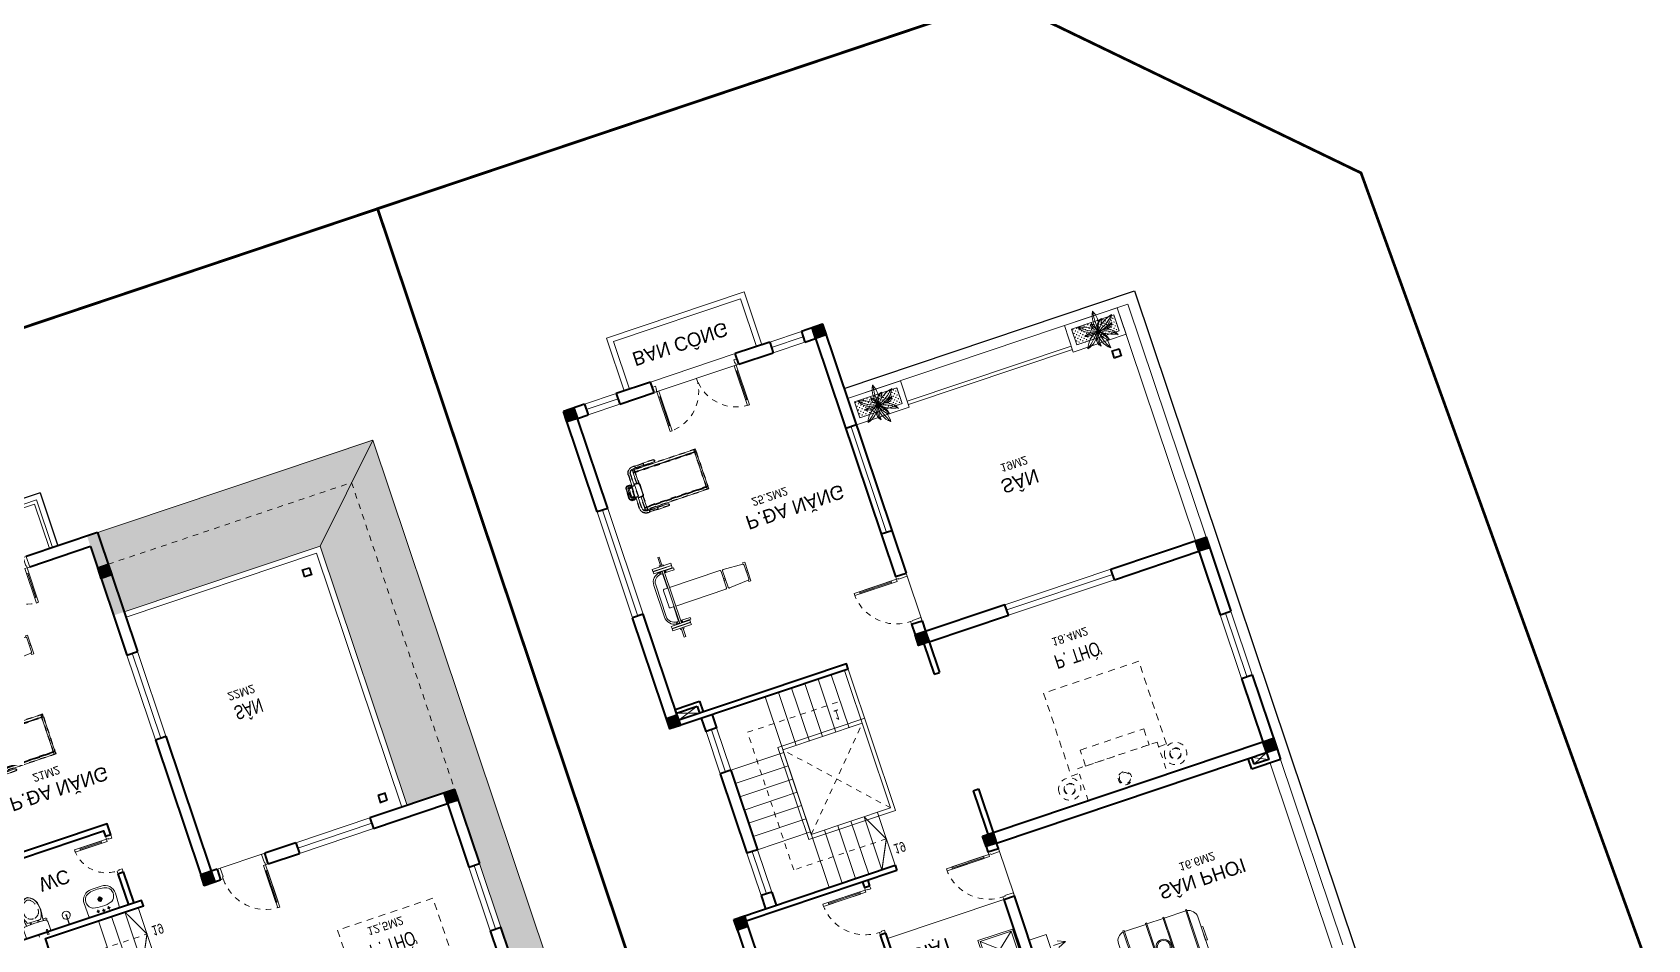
# Model space of a CAD drawing. Header units: metres. Extents: x 568332 to 569219, y 2065964 to 2066430.
# Drawn here: x 568651.8 to 568680.75, y 2066177.34 to 2066193.59 of the extents above; entities that cross this region are included whole.
import ezdxf

# ---------------------------------------------------------------- set-up
doc = ezdxf.new("R2010")
doc.units = ezdxf.units.M
for name, pattern in [('ACAD_ISO07W100', [3, 0, -3]), ('CENTER', [2, 1.25, -0.25, 0.25, -0.25]), ('DASHED', [0.75, 0.5, -0.25]), ('HIDDEN', [0.375, 0.25, -0.125]), ('HIDDEN2', [0.1875, 0.125, -0.0625]), ('xref-thap C (mb tang 32-2)$0$HIDDEN', [0.375, 0.25, -0.125]), ('Xref-VCMT-BT3 - tuong bao$0$HIDDEN', [0.375, 0.25, -0.125])]:
    doc.linetypes.add(name, pattern=pattern)
doc.layers.get('0').update_dxf_attribs({"linetype": 'CONTINUOUS'})
for name, color, linetype, lineweight in [('-CONCRETE', 1, 'CONTINUOUS', 35), ('-DOOR', 137, 'CONTINUOUS', 9), ('-FURNITURE', 46, 'CONTINUOUS', 9), ('-HIDE', 3, 'HIDDEN', 13), ('-KH', 143, 'CONTINUOUS', 13), ('-LINE1', 7, 'CONTINUOUS', 18), ('-RANH GIOI KHU DAT', 12, 'CENTER', 18), ('-TEXT', 7, 'CONTINUOUS', 15), ('-WALL', 4, 'CONTINUOUS', 35), ('A-Cay', 75, 'CONTINUOUS', 5), ('A72', 9, 'CONTINUOUS', 5), ('Bighome_khuat', 251, 'DASHED', 5), ('TEXT25', 2, 'CONTINUOUS', 13)]:
    doc.layers.add(name, color=color, linetype=linetype, lineweight=lineweight)
for name, color, linetype in [('1-NETMANH', 8, 'CONTINUOUS'), ('13. NET HATCH', 252, 'CONTINUOUS'), ('A-Dot_Line', 255, 'ACAD_ISO07W100'), ('A-Flor-Hral', 242, 'CONTINUOUS')]:
    doc.layers.add(name, color=color, linetype=linetype)
doc.styles.add('1', font='arial.ttf')
doc.styles.add('T1', font='', dxfattribs={"height": 200})
doc.styles.get('T1').set_extended_font_data('VNgeometric Light')
pattern_1 = [(90, (-46995.296, 1e-06), (-35.355339, 35.355339), [9.375, -61.335678]), (45, (-46995.296, 1e-06), (-35.355339, 35.355339), [9.375, -40.625]), (135, (-46995.296, 1e-06), (-35.355339, -35.355339), [9.375, -40.625])]

# ---------------------------------------------------------------- blocks, each defined once
blk = doc.blocks.new('*U88')
at = {"color": 251}
blk.add_line((-70, 100), (-70, 700), dxfattribs=at)
for points in [[(-50, 0), (-50, 800), (-90, 800), (-90, 0)], [(-50, 100), (-90, 100), (-90, 700), (-50, 700)], [(-900, -100), (-840, -100), (-840, -40), (-850, -40), (-850, 0), (-900, 0)], [(0, -100), (-60, -100), (-60, -40), (-50, -40), (-50, 0), (0, 0)]]:
    blk.add_lwpolyline(points, close=True)
at = {"layer": 'Bighome_khuat', "linetype": 'Xref-VCMT-BT3 - tuong bao$0$HIDDEN'}
blk.add_arc((-50, 0), 800, 90, 180, dxfattribs=at)
blk = doc.blocks.new('*U220')
at = {"color": 251}
blk.add_line((-70, 100), (-70, 700), dxfattribs=at)
for points in [[(-50, 0), (-50, 800), (-90, 800), (-90, 0)], [(-50, 100), (-90, 100), (-90, 700), (-50, 700)], [(-900, -200), (-840, -200), (-840, -40), (-850, -40), (-850, 0), (-900, 0)], [(0, -200), (-60, -200), (-60, -40), (-50, -40), (-50, 0), (0, 0)]]:
    blk.add_lwpolyline(points, close=True)
at = {"layer": 'Bighome_khuat', "linetype": 'Xref-VCMT-BT3 - tuong bao$0$HIDDEN'}
blk.add_arc((-50, 0), 800, 90, 180, dxfattribs=at)
blk = doc.blocks.new('A$C17c94eb8')
at = {"layer": '-FURNITURE'}
for p, q in [((30, 520), (620, 30)), ((30, 30), (620, 520))]:
    blk.add_line(p, q, dxfattribs=at)
for points in [[(0, 0), (650, 0), (650, 550), (0, 550)], [(30, 30), (620, 30), (620, 520), (30, 520)]]:
    blk.add_lwpolyline(points, close=True, dxfattribs=at)
blk = doc.blocks.new('Tonkin_JerkBench01_168x97_P')
for p, q in [((79, 138.5), (79, 135)), ((87, 138.5), (87, 135)), ((79, 41.5), (79, 45)), ((87, 41.5), (87, 45))]:
    blk.add_line(p, q)
for points in [[(101.4, 148), (101.4, 144), (66.4, 144), (66.4, 148)], [(87.4, 150), (87.4, 148), (80.4, 148), (80.4, 150)], [(101.4, 143.5), (101.4, 139.5), (66.4, 139.5), (66.4, 143.5)], [(82.4, 139.5), (85.4, 139.5), (85.4, 40.5), (82.4, 40.5)], [(101.4, 36.5), (101.4, 40.5), (66.4, 40.5), (66.4, 36.5)], [(101.4, 32), (101.4, 36), (66.4, 36), (66.4, 32)], [(87.4, 30), (87.4, 32), (80.4, 32), (80.4, 30)]]:
    blk.add_lwpolyline(points, close=True)
for points in [[(85.4, 150), (85.4, 165), (82.4, 165), (82.4, 150)], [(82.4, 138.5), (77.2, 138.5), (77.2, 135), (82.4, 135)], [(82.4, 138.5), (78.5, 138.5)], [(78.5, 138.5), (82.4, 138.5)], [(82.4, 144), (82.4, 143.5)], [(85.4, 143.5), (85.4, 144)], [(85.4, 135), (88.6, 135), (88.6, 138.5), (85.4, 138.5)], [(82.4, 41.5), (77.2, 41.5), (77.2, 45), (82.4, 45)], [(78.5, 41.5), (82.4, 41.5)], [(82.4, 36), (82.4, 36.5)], [(85.4, 30), (85.4, 15), (82.4, 15), (82.4, 30)], [(85.4, 45), (88.6, 45), (88.6, 41.5), (85.4, 41.5)], [(85.4, 36.5), (85.4, 36)]]:
    blk.add_lwpolyline(points)
at = {"color": 8}
for points in [[(77.2, 138.5, 0.393718), (60, 120), (60, 60, 0.393718), (77.2, 41.5)], [(82.4, 45), (78.5, 45, -0.414214), (63.5, 60), (63.5, 120, -0.414214), (78.5, 135), (82.4, 135)]]:
    blk.add_lwpolyline(points, format="xyb", dxfattribs=at)
for points in [[(82.4, 107.5), (81.7, 107.5), (81.7, 135), (82.4, 135)], [(85.4, 138.5), (103.5, 138.5), (103.5, 135), (85.4, 135)], [(182.3, 91.7), (185, 91.7), (185, 88.2), (182.3, 88.2)], [(223.7, 105), (223.7, 107.5), (227.7, 107.5), (227.7, 72.5), (223.7, 72.5), (223.7, 75)], [(225, 91.7), (227.4, 91.7), (227.4, 88.2), (225, 88.2)], [(82.4, 72.5), (81.7, 72.5), (81.7, 45), (82.4, 45)], [(85.4, 41.5), (103.5, 41.5), (103.5, 45), (85.4, 45)]]:
    blk.add_lwpolyline(points, dxfattribs=at)
for points in [[(82.4, 107.5), (75.5, 107.5, 0.414214), (73.5, 105.5), (73.5, 74.5, 0.414214), (75.5, 72.5), (82.4, 72.5)], [(85.4, 72.5), (180.3, 72.5, 0.414214), (182.3, 74.5), (182.3, 105.5, 0.414214), (180.3, 107.5), (85.4, 107.5)]]:
    blk.add_lwpolyline(points, format="xyb")
blk.add_lwpolyline([(223.1, 74.9), (187.1, 72.6, -0.432616), (185, 74.6), (185, 105.4, -0.432616), (187.1, 107.4), (223.1, 105.1, -0.396047), (225, 103.1), (225, 76.9, -0.396047)], format="xyb", close=True)
blk = doc.blocks.new('Tonkin_Treadmill01_140x87_P')
at = {"color": 8}
for p, q in [((84.8, 71.9), (84.8, 97.5)), ((197.3, 22.5), (197.3, 97.5)), ((84.8, 22.5), (84.8, 48.1))]:
    blk.add_line(p, q, dxfattribs=at)
blk.add_line((70.9, 50), (70.9, 70))
for points in [[(87.1, 103.5), (83.9, 103.5, 0.414214), (71.9, 91.5), (71.9, 70)], [(87.1, 99.5), (83.9, 99.5, 0.414214), (75.9, 91.5), (75.9, 70)], [(102.9, 99.5), (122.5, 99.5, 1), (122.5, 103.5), (102.9, 103.5)], [(71.9, 72.5), (64, 72.5, 0.414214), (60.5, 69), (60.5, 51, 0.414214), (64, 47.5), (71.9, 47.5)], [(75.9, 47.5), (82, 47.5, 0.414214), (85.5, 51), (85.5, 69, 0.414214), (82, 72.5), (75.9, 72.5)], [(87.1, 16.5), (83.9, 16.5, -0.414214), (71.9, 28.5), (71.9, 50)], [(87.1, 20.5), (83.9, 20.5, -0.414214), (75.9, 28.5), (75.9, 50)], [(102.9, 20.5), (122.5, 20.5, -1), (122.5, 16.5), (102.9, 16.5)]]:
    blk.add_lwpolyline(points, format="xyb")
for points in [[(81.3, 97.5), (81.3, 93.5), (200.3, 93.5), (200.3, 97.5)], [(81.3, 97.5), (81.3, 93.5), (200.3, 93.5), (200.3, 97.5)], [(64, 73.5), (64, 74), (68, 74), (68, 73.5)], [(64, 46.5), (64, 46), (68, 46), (68, 46.5)], [(81.3, 22.5), (81.3, 26.5), (200.3, 26.5), (200.3, 22.5)]]:
    blk.add_lwpolyline(points, close=True)
for points in [[(81.3, 47), (81.3, 27.5), (200.3, 27.5), (200.3, 92.5), (81.3, 92.5), (81.3, 73)], [(102.9, 103), (87.5, 103)], [(87.5, 100), (102.9, 100)], [(68.5, 72.5), (68.5, 73), (63.5, 73), (63.5, 72.5)], [(68.5, 47.5), (68.5, 47), (63.5, 47), (63.5, 47.5)], [(87.5, 20), (102.9, 20)], [(102.9, 17), (87.5, 17)]]:
    blk.add_lwpolyline(points)
for points in [[(81.8, 92.5), (81.8, 93.5)], [(81.8, 92.5), (81.8, 93.5)], [(199.8, 93.5), (199.8, 92.5)], [(68.5, 73), (71.9, 73)], [(68.5, 47), (71.9, 47)], [(81.8, 27.5), (81.8, 26.5)], [(199.8, 26.5), (199.8, 27.5)]]:
    blk.add_lwpolyline(points, dxfattribs=at)
for points in [[(89.8, 97.5), (89.8, 100), (92.8, 100), (92.8, 97.5)], [(89.8, 22.5), (89.8, 20), (92.8, 20), (92.8, 22.5)]]:
    blk.add_lwpolyline(points, close=True, dxfattribs=at)
for points in [[(63.5, 73, 0.377964), (60, 69), (60, 51, 0.377964), (63.5, 47)], [(75.9, 47), (82, 47, 0.414214), (86, 51), (86, 69, 0.414214), (82, 73), (75.9, 73)]]:
    blk.add_lwpolyline(points, format="xyb", dxfattribs=at)
for points in [[(69.2, 73), (62.8, 73, -1), (62.8, 73.5), (69.2, 73.5, -1)], [(63.6, 51.7, -0.083043), (63.6, 68.3, -0.366471), (65.6, 70), (76.9, 70), (76.9, 50), (65.6, 50, -0.366471)], [(69.2, 47), (62.8, 47, 1), (62.8, 46.5), (69.2, 46.5, 1)]]:
    blk.add_lwpolyline(points, format="xyb", close=True)
blk.add_lwpolyline([(65.6, 52, -0.083043), (65.6, 68), (70.4, 68), (70.4, 52)], format="xyb", close=True, dxfattribs=at)
at = {"extrusion": (0, 0, -1)}
for centre, major_axis, start_param, end_param in [((87.1, 101.5), (0, -2), 3.141593, 6.283185), ((102.9, 101.5), (0, -2), 2.418858, 7.00592), ((102.9, 101.5), (0, -1.5), 3.141593, 6.283185)]:
    blk.add_ellipse(centre, major_axis=major_axis, ratio=0.258819, start_param=start_param, end_param=end_param, dxfattribs=at)
for centre, major_axis, start_param, end_param in [((87.1, 18.5), (0, 2), 3.141593, 6.283185), ((102.9, 18.5), (0, 2), 2.418858, 7.00592), ((102.9, 18.5), (0, 1.5), 3.141593, 6.283185)]:
    blk.add_ellipse(centre, major_axis=major_axis, ratio=0.258819, start_param=start_param, end_param=end_param)
at = {"layer": 'A-Dot_Line', "ltscale": 0.2}
for p, q in [((84.8, 71.9), (84.8, 97.5)), ((197.3, 22.5), (197.3, 97.5)), ((70.9, 50), (70.9, 70)), ((84.8, 22.5), (84.8, 48.1))]:
    blk.add_line(p, q, dxfattribs=at)
for points in [[(87.1, 103.5), (83.9, 103.5, 0.414214), (71.9, 91.5), (71.9, 70)], [(87.1, 99.5), (83.9, 99.5, 0.414214), (75.9, 91.5), (75.9, 70)], [(102.9, 99.5), (122.5, 99.5, 1), (122.5, 103.5), (102.9, 103.5)], [(63.5, 73, 0.377964), (60, 69), (60, 51, 0.377964), (63.5, 47)], [(71.9, 72.5), (64, 72.5, 0.414214), (60.5, 69), (60.5, 51, 0.414214), (64, 47.5), (71.9, 47.5)], [(75.9, 47), (82, 47, 0.414214), (86, 51), (86, 69, 0.414214), (82, 73), (75.9, 73)], [(75.9, 47.5), (82, 47.5, 0.414214), (85.5, 51), (85.5, 69, 0.414214), (82, 72.5), (75.9, 72.5)], [(87.1, 16.5), (83.9, 16.5, -0.414214), (71.9, 28.5), (71.9, 50)], [(87.1, 20.5), (83.9, 20.5, -0.414214), (75.9, 28.5), (75.9, 50)], [(102.9, 20.5), (122.5, 20.5, -1), (122.5, 16.5), (102.9, 16.5)]]:
    blk.add_lwpolyline(points, format="xyb", dxfattribs=at)
for points in [[(81.3, 97.5), (81.3, 93.5), (200.3, 93.5), (200.3, 97.5)], [(81.3, 97.5), (81.3, 93.5), (200.3, 93.5), (200.3, 97.5)], [(89.8, 97.5), (89.8, 100), (92.8, 100), (92.8, 97.5)], [(64, 73.5), (64, 74), (68, 74), (68, 73.5)], [(64, 46.5), (64, 46), (68, 46), (68, 46.5)], [(81.3, 22.5), (81.3, 26.5), (200.3, 26.5), (200.3, 22.5)], [(89.8, 22.5), (89.8, 20), (92.8, 20), (92.8, 22.5)]]:
    blk.add_lwpolyline(points, close=True, dxfattribs=at)
for points in [[(81.3, 47), (81.3, 27.5), (200.3, 27.5), (200.3, 92.5), (81.3, 92.5), (81.3, 73)], [(81.8, 92.5), (81.8, 93.5)], [(81.8, 92.5), (81.8, 93.5)], [(102.9, 103), (87.5, 103)], [(87.5, 100), (102.9, 100)], [(199.8, 93.5), (199.8, 92.5)], [(68.5, 72.5), (68.5, 73), (63.5, 73), (63.5, 72.5)], [(68.5, 73), (71.9, 73)], [(68.5, 47.5), (68.5, 47), (63.5, 47), (63.5, 47.5)], [(68.5, 47), (71.9, 47)], [(81.8, 27.5), (81.8, 26.5)], [(87.5, 20), (102.9, 20)], [(102.9, 17), (87.5, 17)], [(199.8, 26.5), (199.8, 27.5)]]:
    blk.add_lwpolyline(points, dxfattribs=at)
for points in [[(69.2, 73), (62.8, 73, -1), (62.8, 73.5), (69.2, 73.5, -1)], [(63.6, 51.7, -0.083043), (63.6, 68.3, -0.366471), (65.6, 70), (76.9, 70), (76.9, 50), (65.6, 50, -0.366471)], [(65.6, 52, -0.083043), (65.6, 68), (70.4, 68), (70.4, 52)], [(69.2, 47), (62.8, 47, 1), (62.8, 46.5), (69.2, 46.5, 1)]]:
    blk.add_lwpolyline(points, format="xyb", close=True, dxfattribs=at)
at = {"layer": 'A-Dot_Line', "ltscale": 0.2, "extrusion": (0, 0, -1)}
for centre, major_axis, start_param, end_param in [((87.1, 101.5), (0, -2), 3.141593, 6.283185), ((102.9, 101.5), (0, -2), 2.418858, 7.00592), ((102.9, 101.5), (0, -1.5), 3.141593, 6.283185)]:
    blk.add_ellipse(centre, major_axis=major_axis, ratio=0.258819, start_param=start_param, end_param=end_param, dxfattribs=at)
at = {"layer": 'A-Dot_Line', "ltscale": 0.2}
for centre, major_axis, start_param, end_param in [((87.1, 18.5), (0, 2), 3.141593, 6.283185), ((102.9, 18.5), (0, 2), 2.418858, 7.00592), ((102.9, 18.5), (0, 1.5), 3.141593, 6.283185)]:
    blk.add_ellipse(centre, major_axis=major_axis, ratio=0.258819, start_param=start_param, end_param=end_param, dxfattribs=at)
blk = doc.blocks.new('A$Cf6c941c9')
at = {"layer": '-FURNITURE', "linetype": 'HIDDEN', "ltscale": 500, "elevation": 0}
blk.add_lwpolyline([(512, 1950), (512, 2100), (2079, 2100), (2079, 300), (512, 300), (512, 450)], dxfattribs=at)
at = {"layer": '-FURNITURE', "linetype": 'HIDDEN2', "elevation": 0}
blk.add_lwpolyline([(600, 450), (600, 1950), (0, 1950), (0, 450)], close=True, dxfattribs=at)
at = {"layer": '-FURNITURE', "linetype": 'HIDDEN', "ltscale": 500, "elevation": 0}
blk.add_lwpolyline([(900, 600), (900, 1800), (600, 1800), (600, 600)], close=True, dxfattribs=at)
at = {"layer": '-FURNITURE', "linetype": 'HIDDEN2'}
for centre, radius in [((300, 2200), 200), ((300, 2200), 103), ((300, 2200), 93.3), ((170, 1200), 120), ((170, 1200), 100), ((300, 200), 200), ((300, 200), 103), ((300, 200), 93.3)]:
    blk.add_circle(centre, radius, dxfattribs=at)
blk = doc.blocks.new('A$C5C575821')
at = {"layer": '-CONCRETE'}
h = blk.add_hatch(color=256, dxfattribs=at)
h.dxf.hatch_style = 1
h.paths.add_polyline_path([(0, 200), (0, 0), (200, 0), (200, 200)])
blk.add_lwpolyline([(0, 0), (200, 0), (200, 200), (0, 200)], close=True, dxfattribs=at)
blk = doc.blocks.new('X-10M-ALT2-TUM$0$A$C0CF10D65')
at = {"linetype": 'Continuous'}
for p, q in [((33, 188), (33, 821)), ((1533, 188), (1533, 821))]:
    blk.add_line(p, q, dxfattribs=at)
for points in [[(183, 0), (183, 1009), (204, 1009), (204, 0)], [(609, 0), (609, 1009), (629, 1009), (629, 0)], [(957, 0), (957, 1009), (937, 1009), (937, 0)], [(1383, 0), (1383, 1009), (1362, 1009), (1362, 0)], [(0, 378), (0, 631), (33, 631), (33, 378)], [(1566, 378), (1566, 631), (1533, 631), (1533, 378)]]:
    blk.add_lwpolyline(points, close=True, dxfattribs=at)
for points in [[(183, 989), (183, 19)], [(609, 989), (204, 989)], [(937, 989), (629, 989)], [(1362, 989), (957, 989)], [(1383, 19), (1383, 989)], [(204, 19), (609, 19)], [(629, 19), (937, 19)], [(957, 19), (1362, 19)]]:
    blk.add_lwpolyline(points, dxfattribs=at)
for radius in [137, 117]:
    blk.add_circle((783, 504), radius, dxfattribs=at)
for centre, start, end in [((206, 817), 97.774, 178.9884), ((1360, 817), 1.0116, 82.226), ((206, 191), 181.0116, 262.226), ((1360, 191), 277.774, 358.9884)]:
    blk.add_arc(centre, 173, start, end, dxfattribs=at)
blk = doc.blocks.new('A$C260bbb34')
at = {"layer": '-FURNITURE'}
for points in [[(219, 385), (219, 612), (159, 470), (219, 612), (287, 461)], [(508, 385), (508, 612), (448, 470), (508, 612), (576, 461)], [(1020, 385), (1020, 612), (960, 470), (1020, 612), (1088, 461)], [(1268, 385), (1268, 612), (1329, 470), (1268, 612), (1201, 461)]]:
    blk.add_lwpolyline(points, dxfattribs=at)
for points in [[(0, 0), (700, 0), (700, 320), (0, 320)], [(794, 0), (1494, 0), (1494, 320), (794, 320)]]:
    blk.add_lwpolyline(points, close=True, dxfattribs=at)
blk = doc.blocks.new('*U172')
for p, q in [((-1510, 650), (-1550, 650)), ((-1530, 100), (-1530, 650)), ((-90, 650), (-50, 650)), ((-70, 100), (-70, 650)), ((-1510, 100), (-1550, 100)), ((-90, 100), (-50, 100))]:
    blk.add_line(p, q)
for points in [[(-1550, 0), (-1510, 0), (-1510, 750), (-1550, 750)], [(-50, 0), (-90, 0), (-90, 750), (-50, 750)], [(-1600, -100), (-1540, -100), (-1540, -40), (-1550, -40), (-1550, 0), (-1600, 0)], [(0, -100), (-60, -100), (-60, -40), (-50, -40), (-50, 0), (0, 0)]]:
    blk.add_lwpolyline(points, close=True)
at = {"linetype": 'HIDDEN', "ltscale": 0.1}
for centre, start, end in [((-1550, 0), 0, 90), ((-50, 0), 90, 180)]:
    blk.add_arc(centre, 750, start, end, dxfattribs=at)
blk = doc.blocks.new('mb-cay21')
for centre, radius, start, end in [((57, 207), 143, 131.9837, 205.4724), ((224, 201), 285, 157.16, 204.0107), ((607, 265), 647, 175.9263, 194.9396), ((323, 122), 344, 127.0526, 193.6397), ((904, -76), 918, 149.2774, 171.9041), ((-406, 380), 522, 342.1417, 1.7778), ((-11, -305), 360, 95.3509, 151.9516), ((-406, 380), 522, 278.611, 320.85), ((262, -799), 887, 107.6158, 131.4255), ((-350, -54), 344, 18.2679, 77.7577), ((83, 412), 383, 199.8532, 255.8716), ((-1036, -793), 1315, 39.2618, 54.5536), ((-155, -183), 260, 72.6029, 113.2685), ((-130, 326), 298, 244.7044, 267.5626), ((-249, -2287), 2343, 85.498, 90.09), ((-623, 273), 660, 323.9758, 339.4862), ((357, -131), 395, 154.191, 209.7589), ((69, 307), 265, 252.5643, 340.5658), ((-130, 286), 270, 297.6391, 353.4927), ((271, 12), 277, 118.6711, 171.4448), ((1314, -105), 1316, 173.8852, 189.76), ((-495, 542), 695, 315.3527, 335.2401), ((158, 0), 158, 169.0123, 258.5733), ((-267, -705), 795, 43.0584, 70.3682), ((495, -567), 793, 102.8236, 128.4584), ((420, 345), 517, 216.0101, 258.7514), ((-349, -155), 402, 28.0633, 29.2303), ((-89, 616), 575, 279.6289, 313.8517), ((252, 53), 245, 184.8141, 238.0945), ((-11, -305), 360, 23.5569, 85.5927), ((112, -192), 234, 44.3745, 98.3611), ((-382, -1631), 1733, 67.585, 73.6645), ((170, -57), 113, 15.6468, 102.6443), ((21, -96), 115, 141.0444, 190.8834), ((-116, -9), 111, 283.0214, 317.1626), ((-349, -155), 402, 334.7196, 5.6674), ((850, 187), 800, 197.5499, 205.3147)]:
    blk.add_arc(centre, radius, start, end)
blk = doc.blocks.new('BT2-T3')
at = {"layer": 'A-Cay'}
h = blk.add_hatch(dxfattribs=at)
h.set_pattern_fill('CO-01', color=256, scale=50)
h.set_pattern_definition(pattern_1)
h.paths.add_polyline_path([(190112, -19845), (190912, -19845), (190912, -19545), (190112, -19545)])
h = blk.add_hatch(dxfattribs=at)
h.set_pattern_fill('CO-01', color=256, scale=50)
h.set_pattern_definition(pattern_1)
h.paths.add_polyline_path([(194212, -19845), (195012, -19845), (195012, -19545), (194212, -19545)])
at = {"layer": '-DOOR'}
for points in [[(190012, -10545), (190012, -11445)], [(185812, -12795), (185812, -11995)], [(195212, -12945), (195212, -14145)], [(185812, -14295), (185812, -15095)], [(193512, -15445), (191512, -15445)], [(190012, -15745), (190012, -16645)], [(185212, -19445), (185212, -17445)], [(189912, -19445), (189912, -17445)], [(185512, -21245), (186112, -21245)], [(189612, -21245), (189012, -21245)]]:
    blk.add_lwpolyline(points, dxfattribs=at)
for points in [[(185912, -11995), (185712, -11995), (185712, -12795), (185912, -12795)], [(195312, -14145), (195112, -14145), (195112, -12945), (195312, -12945)], [(185912, -15095), (185712, -15095), (185712, -14295), (185912, -14295)], [(191512, -15545), (191512, -15345), (193512, -15345), (193512, -15545)], [(185312, -17445), (185312, -19445), (185112, -19445), (185112, -17445)], [(190012, -17445), (190012, -19445), (189812, -19445), (189812, -17445)], [(186112, -21145), (185512, -21145), (185512, -21345), (186112, -21345)], [(186762, -21145), (188362, -21145), (188362, -21345), (186762, -21345)], [(189012, -21145), (189612, -21145), (189612, -21345), (189012, -21345)]]:
    blk.add_lwpolyline(points, close=True, dxfattribs=at)
at = {"layer": '-FURNITURE'}
for points in [[(189812, -10545), (187612, -10545)], [(194837, -11415), (195112, -11545)], [(194837, -11545), (195112, -11415)], [(185704, -15575), (185312, -15445)], [(185704, -15445), (185312, -15575)]]:
    blk.add_lwpolyline(points, dxfattribs=at)
at = {"layer": '-HIDE', "ltscale": 10}
for points in [[(188412, -12745), (186912, -14345)], [(186912, -12745), (188412, -14345)]]:
    blk.add_lwpolyline(points, dxfattribs=at)
at = {"layer": '-KH', "linetype": 'HIDDEN2', "ltscale": 5}
blk.add_lwpolyline([(188162, -12245), (186412, -12245), (186412, -14845), (188162, -14845)], dxfattribs=at)
at = {"layer": '-LINE1'}
for p, q in [((195112, -11345), (195112, -7845)), ((195312, -11345), (195312, -7845)), ((186912, -15345), (186912, -11745)), ((187162, -12745), (187162, -11745)), ((187412, -12745), (187412, -11745)), ((187662, -12745), (187662, -11745)), ((187912, -12745), (187912, -11745)), ((188162, -12745), (188162, -11745)), ((188482, -12675), (186842, -12675)), ((186842, -12675), (186842, -14415)), ((188482, -15345), (188482, -12675)), ((188412, -12745), (186912, -12745)), ((186912, -12745), (186912, -14345)), ((188412, -15345), (188412, -12745)), ((186842, -14415), (188482, -14415)), ((186912, -14345), (188412, -14345)), ((187162, -15345), (187162, -14345)), ((187412, -15345), (187412, -14345)), ((187662, -15345), (187662, -14345)), ((187912, -15345), (187912, -14345)), ((188162, -15345), (188162, -14345)), ((195112, -19945), (195112, -15545)), ((195312, -19945), (195312, -15545)), ((195312, -19945), (195312, -15545)), ((190012, -19945), (195312, -19945))]:
    blk.add_line(p, q, dxfattribs=at)
at = {"layer": '-LINE1', "const_width": 20}
blk.add_lwpolyline([(187912, -11745), (188162, -12245), (187912, -12745)], dxfattribs=at)
at = {"layer": '-LINE1'}
for points in [[(186912, -12795), (185912, -12795)], [(186912, -13045), (185912, -13045)], [(186912, -13295), (185912, -13295)], [(186912, -13545), (185912, -13545)], [(186912, -13795), (185912, -13795)], [(186912, -14045), (185912, -14045)], [(186912, -14295), (185912, -14295)], [(188862, -21345), (188862, -22345), (186262, -22345), (186262, -21345)], [(188762, -21345), (188762, -22245), (186362, -22245), (186362, -21345)]]:
    blk.add_lwpolyline(points, dxfattribs=at)
for points in [[(190012, -19945), (191012, -19945), (191012, -19445), (190012, -19445)], [(190112, -19845), (190912, -19845), (190912, -19545), (190112, -19545)], [(194112, -19945), (195112, -19945), (195112, -19445), (194112, -19445)], [(194212, -19845), (195012, -19845), (195012, -19545), (194212, -19545)]]:
    blk.add_lwpolyline(points, close=True, dxfattribs=at)
at = {"layer": '-RANH GIOI KHU DAT', "linetype": 'HIDDEN', "ltscale": 10, "const_width": 50}
blk.add_lwpolyline([(183112, -5845), (200370, -5845), (200021, -20846), (194905, -25845), (183112, -25845), (183112, -5845)], dxfattribs=at)
at = {"layer": '-WALL'}
for p, q in [((187512, -10645), (187512, -8045)), ((187612, -10645), (187612, -8045)), ((189812, -10545), (189812, -8045)), ((190012, -7845), (190012, -10545)), ((187612, -10645), (187512, -10645)), ((189812, -10545), (190012, -10545)), ((185112, -11745), (185112, -10795)), ((185312, -11545), (185312, -10795)), ((187512, -11645), (187512, -11545)), ((187512, -11545), (187612, -11545)), ((187612, -11645), (187612, -11545)), ((189912, -12567), (189912, -11545)), ((194767, -11345), (194767, -11545)), ((195312, -11345), (194767, -11345)), ((194837, -11415), (194837, -11545)), ((195312, -11545), (195312, -11345)), ((195312, -12945), (195312, -11545)), ((185112, -11745), (188162, -11745)), ((188162, -11645), (185312, -11645)), ((185712, -11995), (185712, -11745)), ((185912, -11995), (185912, -11745)), ((188162, -11745), (188162, -11645)), ((190012, -12567), (190012, -11745)), ((190012, -11745), (195112, -11745)), ((195112, -12945), (195112, -11745)), ((189912, -12567), (190012, -12567)), ((185712, -14295), (185712, -12795)), ((185912, -14295), (185912, -12795)), ((195112, -15345), (195112, -14145)), ((195312, -15545), (195312, -14145)), ((189912, -15345), (189912, -14767)), ((189912, -14767), (190012, -14767)), ((190012, -15345), (190012, -14767)), ((188482, -15345), (185112, -15345)), ((185112, -15345), (185112, -15745)), ((185312, -15575), (185704, -15575)), ((185704, -15575), (185704, -15445)), ((185774, -15645), (185774, -15445)), ((189912, -15345), (189812, -15345)), ((189812, -15745), (189812, -15545)), ((190012, -15745), (190012, -15545)), ((193512, -15345), (195112, -15345)), ((193512, -15545), (195312, -15545)), ((185312, -15645), (185774, -15645)), ((189812, -21145), (189812, -16645)), ((190012, -21345), (190012, -16645)), ((185312, -17445), (185112, -17445)), ((190012, -17445), (189812, -17445)), ((185312, -19445), (185112, -19445)), ((190012, -19445), (189812, -19445)), ((185512, -21345), (185112, -21345)), ((185512, -21345), (185512, -21145)), ((186112, -21345), (186112, -21145)), ((186762, -21345), (186112, -21345)), ((186762, -21145), (186762, -21345)), ((188362, -21145), (188362, -21345)), ((189012, -21345), (188362, -21345)), ((189012, -21345), (189012, -21145)), ((189612, -21345), (189612, -21145)), ((190012, -21345), (189612, -21345))]:
    blk.add_line(p, q, dxfattribs=at)
for points in [[(189812, -11545), (189812, -11445), (190012, -11445), (190012, -11545), (195312, -11545)], [(195112, -11545), (195112, -11415), (194837, -11415)], [(185912, -11995), (185712, -11995)], [(185912, -12795), (185712, -12795)], [(195112, -12945), (195312, -12945)], [(195112, -14145), (195312, -14145)], [(185912, -14295), (185712, -14295)], [(185912, -15345), (185912, -15095), (185712, -15095), (185712, -15345)], [(188482, -15345), (188482, -15445), (185312, -15445), (185312, -17445)], [(185312, -15445), (185312, -15645)], [(190012, -15345), (191512, -15345), (191512, -15545), (189812, -15545)], [(193512, -15345), (193512, -15545)], [(185112, -15745), (185112, -17445)], [(189812, -15745), (190012, -15745)], [(189812, -16645), (190012, -16645)], [(185112, -19445), (185112, -21345)], [(185312, -19445), (185312, -21145), (185512, -21145)], [(186112, -21145), (186762, -21145)], [(188362, -21145), (189012, -21145)], [(189612, -21145), (189812, -21145)]]:
    blk.add_lwpolyline(points, dxfattribs=at)
at = {"layer": '1-NETMANH'}
for p, q in [((195502, -20135), (195502, -7655)), ((190012, -20135), (195502, -20135))]:
    blk.add_line(p, q, dxfattribs=at)
at = {"layer": 'A-Flor-Hral'}
for points in [[(194772, -19245), (194912, -19245), (194912, -19105), (194772, -19105)], [(194783, -19234), (194901, -19234), (194901, -19116), (194783, -19116)]]:
    blk.add_lwpolyline(points, close=True, dxfattribs=at)
at = {"layer": 'A72'}
for points in [[(191012, -19495), (194112, -19495)], [(191012, -19555), (194112, -19555)]]:
    blk.add_lwpolyline(points, dxfattribs=at)
at = {"layer": '-DOOR', "xscale": -1, "rotation": 90}
for name, p in [('*U88', (187512, -11545)), ('*U220', (189812, -11445)), ('*U220', (189812, -16645))]:
    blk.add_blockref(name, p, dxfattribs=at)
at = {"layer": '-DOOR'}
blk.add_blockref('*U172', (188362, -21145), dxfattribs=at)
at = {"layer": '-FURNITURE', "xscale": -1}
for name, p, rotation in [('X-10M-ALT2-TUM$0$A$C0CF10D65', (193041, -9333), 359.9999999798975), ('A$C17c94eb8', (189139, -9445), 180)]:
    blk.add_blockref(name, p, dxfattribs=dict(at, rotation=rotation))
at = {"layer": '-FURNITURE', "xscale": 10, "yscale": 10, "zscale": 10}
for name, p in [('Tonkin_JerkBench01_168x97_P', (185057, -18474)), ('Tonkin_Treadmill01_140x87_P', (185135, -20176))]:
    blk.add_blockref(name, p, dxfattribs=at)
at = {"layer": '-WALL', "rotation": 270}
for name, p in [('A$C260bbb34', (190012, -8214)), ('A$Cf6c941c9', (191362, -11745))]:
    blk.add_blockref(name, p, dxfattribs=at)
at = {"layer": '-WALL'}
for p in [(185112, -11745), (189812, -11745), (195112, -11745), (185112, -15545), (189812, -15545), (195112, -15545), (185112, -21345), (189812, -21345)]:
    blk.add_blockref('A$C5C575821', p, dxfattribs=at)
at = {"layer": 'A-Cay'}
for p in [(190501, -19701), (194657, -19701)]:
    blk.add_blockref('mb-cay21', p, dxfattribs=at)
at = {"layer": '-TEXT', "color": 2}
for s, p in [('SÂN PHƠI', (192488, -9892)), ('GIẶT', (187912, -10222)), ('SÂN ', (192124, -17683)), ('P.ĐA NĂNG', (187585, -18524)), ('BAN CÔNG', (186591, -21947))]:
    blk.add_text(s, height=250, dxfattribs=at).set_placement(p)
at = {"layer": '-TEXT', "style": '1', "width": 0.75}
for s, p in [('19', (188235, -12107)), ('1', (187981, -14721))]:
    blk.add_text(s, height=180, dxfattribs=at).set_placement(p)
at = {"layer": '-TEXT', "color": 2, "width": 0.75}
blk.add_text('P. THỜ', height=250, dxfattribs=at).set_placement((192035, -14400))
at = {"layer": 'TEXT25', "style": 'T1'}
for s, rotation, p in [('16.6M2', 360, (192976, -10165)), ('18.4M2', 0, (192098, -14708)), ('19M2', 360, (192216, -17956)), ('25.2M2', 360, (187796, -18797))]:
    blk.add_text(s, height=150, rotation=rotation, dxfattribs=at).set_placement(p)
blk = doc.blocks.new('A$Ca51cd422')
for p, q in [((167, 414), (224, 414)), ((195, 383), (195, 443)), ((267, 429), (324, 429)), ((295, 398), (295, 458)), ((367, 414), (424, 414)), ((395, 383), (395, 443)), ((249, 215), (342, 215)), ((295, 165), (295, 264))]:
    blk.add_line(p, q)
for points in [[(0, 200, 0.414214), (200, 0), (390, 0, 0.414214), (590, 200), (581, 446, 0.409799), (551, 475), (39, 475, 0.403607), (9, 446)], [(177, 40, 0.090773), (424, 43, 0.149887), (521, 96, 0.430722), (482, 321, 0.080637), (470, 327, 0.127732), (125, 329, 0.074208), (114, 325, 0.443092), (69, 96, 0.13364), (154, 46, 0.033617)]]:
    blk.add_lwpolyline(points, format="xyb", close=True)
for centre, radius in [((195, 414), 17.5), ((295, 429), 17.5), ((395, 414), 17.5), ((295, 215), 37.5), ((295, 215), 22.5), ((295, 215), 22.5)]:
    blk.add_circle(centre, radius)
blk = doc.blocks.new('shower')
for points in [[(180929, -32327), (180902, -32327), (180902, -32316), (180929, -32316)], [(180919, -32316), (180912, -32316), (180912, -32147), (180919, -32147)]]:
    blk.add_lwpolyline(points, close=True)
for radius, start, end in [(72, 272.7907, 267.2093), (8.35, 294.8355, 245.1645)]:
    blk.add_arc((180916, -32147), radius, start, end)
blk = doc.blocks.new('A$C18091ED7')
for p, q in [((-83, -267), (-83, -300)), ((-83, -278), (-83, -288)), ((-63, -265), (-81, -265)), ((-61, -267), (-61, -300)), ((0, -42), (0, 0)), ((61, -267), (61, -300)), ((63, -265), (81, -265)), ((83, -267), (83, -300)), ((83, -278), (83, -288)), ((146, -27), (179, -27)), ((146, -27), (146, -30)), ((146, -30), (166, -30)), ((153, -37), (146, -30)), ((152, 0), (152, -27)), ((152, 0), (179, 0)), ((153, -37), (166, -37)), ((153, -40), (153, -37)), ((153, -40), (178, -40)), ((153, -40), (178, -40)), ((153, -40), (153, -42)), ((165, -262), (165, -290)), ((185, -30), (166, -30)), ((178, -37), (166, -37)), ((168, -260), (228, -260)), ((185, -30), (178, -37)), ((178, -37), (178, -40)), ((178, -40), (178, -42)), ((179, 0), (179, -27)), ((179, -27), (185, -27)), ((185, -27), (185, -30)), ((231, -274), (231, -262)), ((-61, -290), (-83, -290)), ((61, -290), (83, -290)), ((168, -292), (207, -292))]:
    blk.add_line(p, q)
for points in [[(230, -219, -0.137407), (225, -235), (222, -241, -0.236081), (198, -255, -0.051961), (-198, -255, -0.236081), (-222, -241), (-225, -235, -0.137407), (-230, -219), (-230, -72, -0.198912), (-226, -63), (-209, -46, -0.198912), (-200, -42), (0, -42), (200, -42, -0.198912), (209, -46), (226, -63, -0.198912), (230, -72)], [(144, -619, -0.212405), (26, -734, -0.027685), (-1, -739, -0.022279), (-26, -734, -0.212405), (-144, -619, -0.142796), (-167, -428, -0.093005), (-128, -309, -0.256439), (-111, -300), (0, -300), (111, -300, -0.256439), (128, -309, -0.093005), (167, -428, -0.142796)]]:
    blk.add_lwpolyline(points, format="xyb", close=True)
at = {"linetype": 'xref-thap C (mb tang 32-2)$0$HIDDEN', "ltscale": 100}
blk.add_lwpolyline([(61, -669, -0.199031), (0, -699, -0.199031), (-61, -669, -0.218924), (-132, -478, -0.153791), (-112, -404, -0.236701), (0, -348, -0.236701), (112, -404, -0.153791), (132, -478, -0.218924)], format="xyb", close=True, dxfattribs=at)
blk.add_circle((166, -78), 13.9)
for centre, radius, start, end in [((-81, -267), 1.98, 90, 180), ((-63, -267), 1.98, 0, 90), ((63, -267), 1.98, 90, 180), ((81, -267), 1.98, 0, 90), ((168, -262), 2.47, 90, 180), ((207, -277), 15.5, 270, 306.4659), ((168, -225), 80.1, 306.4659, 320.3123), ((228, -274), 2.47, 320.3123, 0), ((168, -290), 2.47, 180, 270)]:
    blk.add_arc(centre, radius, start, end)
for points in [[(-156, -259), (-157, -267), (-164, -328), (-169, -385), (-184, -528), (-136, -679), (-50, -735), (-20, -741), (0, -744)], [(156, -259), (157, -267), (164, -328), (169, -385), (184, -528), (136, -679), (50, -735), (20, -741), (0, -744)]]:
    blk.add_open_spline(points, degree=3, knots=[130.613938, 130.613938, 130.613938, 130.613938, 152.852109, 311.129351, 417.703951, 561.383393, 697.692632, 710.812262, 710.812262, 710.812262, 710.812262])
blk = doc.blocks.new('*U218')
at = {"color": 251}
blk.add_line((-70, -100), (-70, -700), dxfattribs=at)
for points in [[(-900, 200), (-840, 200), (-840, 40), (-850, 40), (-850, 0), (-900, 0)], [(-50, 0), (-50, -800), (-90, -800), (-90, 0)], [(0, 200), (-60, 200), (-60, 40), (-50, 40), (-50, 0), (0, 0)], [(-50, -100), (-90, -100), (-90, -700), (-50, -700)]]:
    blk.add_lwpolyline(points, close=True)
at = {"layer": 'Bighome_khuat', "linetype": 'Xref-VCMT-BT3 - tuong bao$0$HIDDEN'}
blk.add_arc((-50, 0), 800, 180, 270, dxfattribs=at)
blk = doc.blocks.new('*U217')
at = {"color": 251}
blk.add_line((-70, 100), (-70, 500), dxfattribs=at)
for points in [[(-50, 0), (-50, 600), (-90, 600), (-90, 0)], [(-50, 100), (-90, 100), (-90, 500), (-50, 500)], [(-700, -100), (-640, -100), (-640, -40), (-650, -40), (-650, 0), (-700, 0)], [(0, -100), (-60, -100), (-60, -40), (-50, -40), (-50, 0), (0, 0)]]:
    blk.add_lwpolyline(points, close=True)
at = {"layer": 'Bighome_khuat', "linetype": 'Xref-VCMT-BT3 - tuong bao$0$HIDDEN'}
blk.add_arc((-50, 0), 600, 90, 180, dxfattribs=at)
blk = doc.blocks.new('*U87')
for p, q in [((-1310, 550), (-1350, 550)), ((-1330, 100), (-1330, 550)), ((-90, 550), (-50, 550)), ((-70, 100), (-70, 550)), ((-1310, 100), (-1350, 100)), ((-90, 100), (-50, 100))]:
    blk.add_line(p, q)
for points in [[(-1350, 0), (-1310, 0), (-1310, 650), (-1350, 650)], [(-50, 0), (-90, 0), (-90, 650), (-50, 650)], [(-1400, -200), (-1340, -200), (-1340, -40), (-1350, -40), (-1350, 0), (-1400, 0)], [(0, -200), (-60, -200), (-60, -40), (-50, -40), (-50, 0), (0, 0)]]:
    blk.add_lwpolyline(points, close=True)
at = {"linetype": 'HIDDEN', "ltscale": 0.1}
for centre, start, end in [((-1350, 0), 0, 90), ((-50, 0), 90, 180)]:
    blk.add_arc(centre, 650, start, end, dxfattribs=at)
blk = doc.blocks.new('BT1-T3')
at = {"layer": '13. NET HATCH'}
h = blk.add_hatch(dxfattribs=at)
h.set_pattern_fill('N-ONG-01', color=256, scale=200, angle=450)
h.set_pattern_definition([(4.9697, (174602.975, 39473.766), (-2400.0002103, -199.9982614), [184.6944, -4432.6642]), (270, (174786.97, 39489.77), (200, -200), [16, -184]), (90, (174802.97, 39289.77), (-200, 200), [56, -144]), (180, (174802.97, 39345.77), (-200, -200), [20, -180]), (360, (174782.97, 39473.77), (200, 200), [20, -180]), (90, (174802.97, 39473.77), (-200, 200), [16, -184]), (90, (174786.97, 39289.77), (-200, 200), [40, -160]), (175.0303, (174786.975, 39329.766), (-2400.0002103, 199.9982614), [184.6944, -4432.6642]), (142.6961, (174776.975, 39329.7664), (3400.0021483, -2599.997178), [52.8016, -5227.35]), (108.4349, (174734.975, 39361.766), (-199.99968, 400.00009), [50.5964, -581.859]), (71.5651, (174718.975, 39409.766), (-199.99968, -400.00009), [50.5964, -581.859]), (37.3039, (174734.975, 39457.7664), (3400.0021483, 2599.997178), [52.8016, -5227.35]), (110.2249, (174748.975, 39371.766), (800.001667, -2199.999453), [40.497, -4009.1944]), (69.7751, (174734.975, 39409.766), (800.001667, 2199.999453), [40.497, -4009.1944]), (37.4054, (174748.975, 39447.766), (2599.998493, 2000.0019905), [42.8018, -4237.385]), (142.5946, (174782.975, 39345.766), (2599.998493, -2000.0019905), [42.8018, -4237.385])])
h.paths.add_polyline_path([(203287, 33501), (204787, 32001), (204796, 46704), (203687, 45601), (203687, 42401), (204187, 42401), (204187, 38401), (203287, 38401)])
h.paths.add_polyline_path([(204602, 46108), (203299, 41634)], flags=16)
h = blk.add_hatch(dxfattribs=at)
h.set_pattern_fill('N-ONG-01', color=256, scale=200, angle=360)
h.set_pattern_definition([(274.9697, (197566.302, 62184.158), (-199.9982614, 2400.0002103), [184.6944, -4432.6642]), (180, (197582.3, 62000.16), (-200, -200), [16, -184]), (360, (197382.3, 61984.16), (200, 200), [56, -144]), (90, (197438.3, 61984.16), (-200, 200), [20, -180]), (270, (197566.3, 62004.16), (200, -200), [20, -180]), (360, (197566.3, 61984.16), (200, 200), [16, -184]), (360, (197382.3, 62000.16), (200, 200), [40, -160]), (85.0303, (197422.302, 62000.158), (199.9982614, 2400.0002103), [184.6944, -4432.6642]), (52.6961, (197422.302, 62010.158), (-2599.997178, -3400.0021483), [52.8016, -5227.35]), (18.4349, (197454.3, 62052.16), (400.00009, 199.99968), [50.5964, -581.859]), (341.5651, (197502.3, 62068.16), (-400.00009, 199.99968), [50.5964, -581.859]), (307.3039, (197550.302, 62052.158), (2599.997178, -3400.0021483), [52.8016, -5227.35]), (20.2249, (197464.302, 62038.158), (-2199.999453, -800.001667), [40.497, -4009.1944]), (339.7751, (197502.302, 62052.158), (2199.999453, -800.001667), [40.497, -4009.1944]), (307.4054, (197540.302, 62038.158), (2000.0019905, -2599.998493), [42.8018, -4237.385]), (52.5946, (197438.302, 62004.158), (-2000.0019905, -2599.998493), [42.8018, -4237.385])])
h.paths.add_polyline_path([(199387, 33501), (199387, 32001), (204796, 31991), (203287, 33501)])
h.paths.add_polyline_path([(204201, 32185), (199727, 33488)], flags=16)
at = {"layer": '-DOOR'}
for points in [[(203987, 39801), (204187, 39801), (204187, 41001), (203987, 41001)], [(202587, 38401), (202587, 38601), (201187, 38601), (201187, 38401)], [(199387, 34251), (199587, 34251), (199587, 35851), (199387, 35851)]]:
    blk.add_lwpolyline(points, close=True, dxfattribs=at)
for points in [[(204087, 39801), (204087, 41001)], [(202587, 38501), (201187, 38501)], [(200597, 38401), (199697, 38401)], [(199487, 34251), (199487, 35851)]]:
    blk.add_lwpolyline(points, dxfattribs=at)
at = {"layer": '-HIDE', "ltscale": 5}
blk.add_lwpolyline([(199587, 32601), (204187, 32601), (204187, 38401)], dxfattribs=at)
at = {"layer": '-KH', "linetype": 'HIDDEN2', "ltscale": 5}
blk.add_lwpolyline([(198137, 41701), (196887, 41701), (196887, 39101), (198137, 39101)], dxfattribs=at)
at = {"layer": '-LINE1'}
for p, q in [((197387, 38601), (197387, 42201)), ((197637, 38601), (197637, 39601)), ((197887, 38601), (197887, 39601)), ((198137, 38601), (198137, 39601)), ((204787, 32001), (198237, 32001)), ((198677, 31161), (198677, 32001)), ((198737, 31101), (198737, 32001)), ((198737, 31101), (196337, 31101)), ((198677, 31161), (196397, 31161))]:
    blk.add_line(p, q, dxfattribs=at)
for points in [[(199387, 46101), (199387, 46701), (204787, 46701), (204787, 32001)], [(199587, 33601), (203187, 33601), (203187, 38401)], [(199587, 33501), (203287, 33501), (203287, 38401)], [(203287, 33501), (204787, 32001)]]:
    blk.add_lwpolyline(points, dxfattribs=at)
at = {"layer": '-LINE1', "const_width": 20}
blk.add_lwpolyline([(197887, 39601), (198137, 39101), (197887, 38601)], dxfattribs=at)
at = {"layer": '-RANH GIOI KHU DAT', "linetype": 'HIDDEN', "ltscale": 10, "const_width": 50}
blk.add_lwpolyline([(193687, 28101), (206187, 28101), (206187, 48101), (193687, 48101)], close=True, dxfattribs=at)
at = {"layer": '-WALL'}
for p, q in [((203987, 41001), (203987, 42201)), ((203987, 38601), (203987, 39801)), ((204187, 38401), (204187, 39801)), ((197987, 37911), (197987, 38501)), ((198087, 37911), (198087, 38501)), ((199387, 38601), (199697, 38601)), ((199387, 38501), (199387, 38601)), ((200597, 38601), (201187, 38601)), ((202587, 38601), (203987, 38601)), ((199387, 35851), (199387, 38401)), ((199587, 38401), (199387, 38401)), ((199697, 38401), (199587, 38401)), ((199587, 35851), (199587, 38401)), ((201187, 38401), (200597, 38401)), ((204187, 38401), (202587, 38401)), ((199387, 32201), (199387, 34251)), ((199587, 32001), (199587, 34251)), ((199387, 32201), (198237, 32201)), ((199587, 32001), (198237, 32001))]:
    blk.add_line(p, q, dxfattribs=at)
for points in [[(200597, 42401), (200597, 42401), (204187, 42401), (204187, 41001)], [(203987, 41001), (204187, 41001)], [(203987, 39801), (204187, 39801)], [(196387, 38851), (196387, 38601), (198237, 38601), (198237, 38501), (195887, 38501)], [(199697, 38401), (199697, 38601)], [(200597, 38601), (200597, 38401)], [(201187, 38401), (201187, 38601)], [(202587, 38401), (202587, 38601)], [(197987, 37911), (198087, 37911)], [(195887, 37101), (197987, 37101), (197987, 37211)], [(198087, 37211), (198087, 37001), (195887, 37001)], [(198087, 37211), (197987, 37211)], [(199387, 35851), (199587, 35851)], [(199387, 34251), (199587, 34251)]]:
    blk.add_lwpolyline(points, dxfattribs=at)
at = {"layer": '1-NETMANH'}
for q in [(198837, 32001), (196237, 31001)]:
    blk.add_line((198837, 31001), q, dxfattribs=at)
at = {"layer": 'A-Flor-Hral'}
for points in [[(202847, 38201), (202987, 38201), (202987, 38061), (202847, 38061)], [(202858, 38189), (202976, 38189), (202976, 38072), (202858, 38072)], [(202847, 33801), (202987, 33801), (202987, 33941), (202847, 33941)], [(202858, 33812), (202976, 33812), (202976, 33929), (202858, 33929)]]:
    blk.add_lwpolyline(points, close=True, dxfattribs=at)
at = {"layer": '-DOOR', "xscale": -1}
for name, p, rotation in [('*U218', (200597, 38601), 180), ('*U217', (197987, 37211), 90)]:
    blk.add_blockref(name, p, dxfattribs=dict(at, rotation=rotation))
blk.add_blockref('*U87', (196837, 32201), dxfattribs=at)
at = {"layer": '-FURNITURE'}
for name, p in [('A$C18091ED7', (196294, 38543)), ('A$Ca51cd422', (197243, 38026))]:
    blk.add_blockref(name, p, dxfattribs=at)
at = {"layer": '-FURNITURE', "rotation": 180}
blk.add_blockref('shower', (377789, 6174), dxfattribs=at)
at = {"layer": '-FURNITURE', "xscale": 10, "yscale": 10, "zscale": 10}
for name, p in [('Tonkin_Treadmill01_140x87_P', (195611, 34549)), ('Tonkin_JerkBench01_168x97_P', (195534, 32620))]:
    blk.add_blockref(name, p, dxfattribs=at)
at = {"layer": '-WALL', "rotation": 270}
blk.add_blockref('A$Cf6c941c9', (201097, 42201), dxfattribs=at)
at = {"layer": '-WALL'}
for p in [(199387, 38401), (203987, 38401), (199387, 32601)]:
    blk.add_blockref('A$C5C575821', p, dxfattribs=at)
at = {"layer": '-TEXT', "color": 2, "width": 0.75}
for s, p in [('P. THỜ', (201834, 40556)), ('SÂN', (200886, 35735))]:
    blk.add_text(s, height=250, dxfattribs=at).set_placement(p)
at = {"layer": '-TEXT', "style": '1', "width": 0.75}
blk.add_text('19', height=180, dxfattribs=at).set_placement((198241, 38997))
at = {"layer": '-TEXT', "color": 2}
for s, p in [('WC', (196590, 37538)), ('P.ĐA NĂNG', (196551, 36008))]:
    blk.add_text(s, height=250, dxfattribs=at).set_placement(p)
at = {"layer": 'TEXT25', "style": 'T1'}
for s, rotation, p in [('12,5M2', 0, (201897, 40248)), ('21M2', 360, (197087, 35734)), ('22M2', 360, (200863, 35465))]:
    blk.add_text(s, height=150, rotation=rotation, dxfattribs=at).set_placement(p)

msp = doc.modelspace()

# ---------------------------------------------------------------- block references
at = {"layer": '-KH', "zscale": 0.001}
for name, p, xscale, yscale, rotation in [('BT2-T3', (568492.616, 2066107.672), -0.0009999999999999998, 0.0009999999999999998, 198.5514997177271), ('BT1-T3', (568453.576, 2066151.472), -0.001, 0.001, 198.551499804033)]:
    msp.add_blockref(name, p, dxfattribs=dict(at, xscale=xscale, yscale=yscale, rotation=rotation))

doc.saveas('drawing.dxf')
